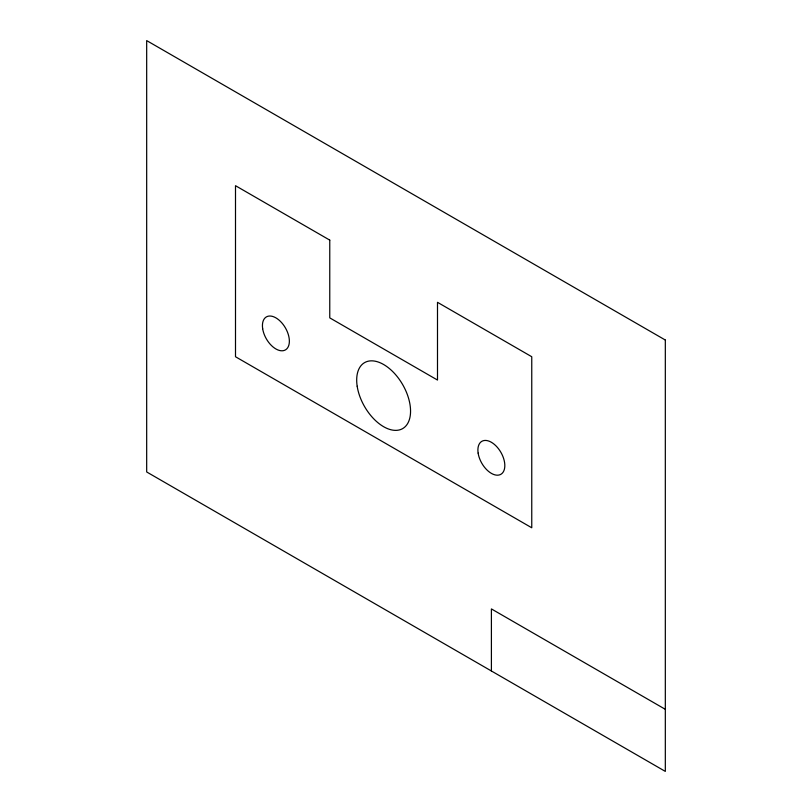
<?xml version="1.0" encoding="UTF-8"?>
<svg xmlns="http://www.w3.org/2000/svg" width="812" height="812" viewBox="0 0 812 812"><rect width="100%" height="100%" fill="white"/><g stroke="black" fill="none" stroke-linecap="round" stroke-linejoin="round"><path stroke-width="1.22" d="M665.322 709.323L491.402 608.919L491.402 670.986M665.322 340.035L146.678 40.6L146.678 471.965L665.322 771.4L665.322 340.035M329.763 240.119L235.5 185.694L235.5 356.742L531.758 527.78L531.758 356.732L437.495 302.318L437.495 380.057L329.763 317.868L329.763 240.119M262.672 328.718A19.041 10.992 60 0 0 284.718 350.256A19.041 10.992 60 0 0 280.302 321.258A19.041 10.992 60 0 0 262.672 328.718M357.178 386.228A38.093 21.995 60 0 0 401.26 429.294A38.093 21.995 60 0 0 392.44 371.307A38.093 21.995 60 0 0 357.178 386.228M478.136 453.116A19.041 10.992 60 0 0 500.172 474.655A19.041 10.992 60 0 0 495.756 445.656A19.041 10.992 60 0 0 478.136 453.116"/></g></svg>
